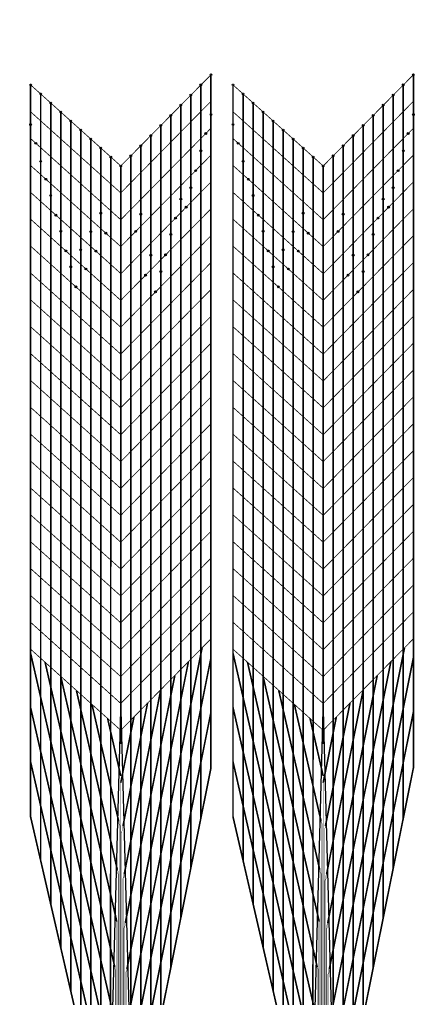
# Model space of a CAD drawing. Header units: millimetres. Extents: x -51 to 51, y -51 to 51.
# Drawn here: x -24.6 to -19.58, y 7.89 to 20.03 of the extents above; entities that cross this region are included whole.
import ezdxf

# ---------------------------------------------------------------- set-up
doc = ezdxf.new("R2010")
doc.units = ezdxf.units.MM
doc.linetypes.add('DASHED', pattern=[19.05, 12.7, -6.35])
for name, color, linetype in [('bottom_SU8', 5, 'Continuous'), ('metal', 43, 'Continuous'), ('Pt_pads', 1, 'Continuous'), ('reference', 18, 'DASHED')]:
    doc.layers.add(name, color=color, linetype=linetype)
doc.layers.add('top SU-8', color=3, linetype='Continuous', transparency=0.63)

msp = doc.modelspace()

# ---------------------------------------------------------------- linework, layer by layer
at = {"layer": 'bottom_SU8', "transparency": 33554559}
for points, const_width in [([(-23.341, 18.216), (-22.223, 19.347)], 0.01), ([(-20.832, 18.216), (-19.714, 19.347)], 0.01), ([(-23.341, 17.882), (-22.224, 19.017)], 0.01), ([(-20.832, 17.882), (-19.715, 19.017)], 0.01), ([(-23.341, 17.549), (-22.223, 18.684)], 0.01), ([(-20.832, 17.549), (-19.714, 18.684)], 0.01), ([(-23.341, 17.216), (-22.223, 18.351)], 0.01), ([(-20.832, 17.216), (-19.714, 18.351)], 0.01), ([(-23.341, 16.877), (-22.223, 18.018)], 0.01), ([(-20.832, 16.877), (-19.714, 18.018)], 0.01), ([(-23.341, 16.549), (-22.223, 17.684)], 0.01), ([(-20.832, 16.549), (-19.714, 17.684)], 0.01), ([(-23.341, 16.216), (-22.223, 17.351)], 0.01), ([(-20.832, 16.216), (-19.714, 17.351)], 0.01), ([(-23.341, 15.882), (-22.223, 17.018)], 0.01), ([(-20.832, 15.882), (-19.714, 17.018)], 0.01), ([(-23.341, 15.549), (-22.223, 16.684)], 0.01), ([(-20.832, 15.549), (-19.714, 16.684)], 0.01), ([(-23.341, 15.216), (-22.223, 16.351)], 0.01), ([(-20.832, 15.216), (-19.714, 16.351)], 0.01), ([(-23.341, 14.882), (-22.223, 16.018)], 0.01), ([(-20.832, 14.882), (-19.714, 16.018)], 0.01), ([(-23.341, 14.549), (-22.223, 15.684)], 0.01), ([(-20.832, 14.549), (-19.714, 15.684)], 0.01), ([(-23.341, 14.216), (-22.223, 15.351)], 0.01), ([(-20.832, 14.216), (-19.714, 15.351)], 0.01), ([(-23.341, 13.882), (-22.223, 15.018)], 0.01), ([(-20.832, 13.882), (-19.714, 15.018)], 0.01), ([(-23.341, 13.549), (-22.223, 14.684)], 0.01), ([(-20.832, 13.549), (-19.714, 14.684)], 0.01), ([(-23.341, 13.216), (-22.223, 14.351)], 0.01), ([(-20.832, 13.216), (-19.714, 14.351)], 0.01), ([(-23.341, 12.882), (-22.223, 14.018)], 0.01), ([(-20.832, 12.882), (-19.714, 14.018)], 0.01), ([(-23.341, 12.549), (-22.223, 13.684)], 0.01), ([(-20.832, 12.549), (-19.714, 13.684)], 0.01), ([(-23.341, 12.216), (-22.223, 13.351)], 0.01), ([(-20.832, 12.216), (-19.714, 13.351)], 0.01), ([(-23.341, 11.882), (-22.223, 13.018)], 0.01), ([(-20.832, 11.882), (-19.714, 13.018)], 0.01), ([(-23.341, 11.549), (-22.223, 12.684)], 0.01), ([(-20.832, 11.549), (-19.714, 12.684)], 0.01), ([(-23.341, 11.216), (-22.223, 12.351)], 0.01), ([(-20.832, 11.216), (-19.714, 12.351)], 0.01), ([(-24.459, 12.173), (-23.421, 7.632)], 0.02), ([(-22.333, 12.239), (-23.254, 7.633)], 0.02), ([(-21.95, 12.173), (-20.912, 7.632)], 0.02), ([(-19.824, 12.239), (-20.745, 7.633)], 0.02), ([(-24.279, 12.06), (-23.415, 8.279)], 0.02), ([(-22.502, 12.068), (-23.265, 8.254)], 0.02), ([(-22.223, 12.117), (-23.236, 7.049)], 0.02), ([(-21.77, 12.06), (-20.906, 8.279)], 0.02), ([(-19.993, 12.068), (-20.756, 8.254)], 0.02), ([(-19.714, 12.117), (-20.727, 7.049)], 0.02), ([(-22.671, 11.896), (-23.285, 8.826)], 0.02), ([(-20.162, 11.896), (-20.776, 8.826)], 0.02), ([(-24.085, 11.886), (-23.39, 8.843)], 0.02), ([(-21.577, 11.886), (-20.881, 8.843)], 0.02), ([(-23.891, 11.711), (-23.384, 9.488)], 0.02), ([(-22.845, 11.719), (-23.298, 9.432)], 0.02), ([(-21.383, 11.711), (-20.875, 9.488)], 0.02), ([(-20.336, 11.719), (-20.79, 9.432)], 0.02), ([(-23.698, 11.537), (-23.367, 10.088)], 0.02), ([(-23.008, 11.558), (-23.314, 10.028)], 0.02), ([(-21.189, 11.537), (-20.858, 10.088)], 0.02), ([(-20.499, 11.558), (-20.805, 10.028)], 0.02), ([(-24.459, 11.5), (-23.439, 7.037)], 0.02), ([(-22.223, 11.443), (-23.224, 6.438)], 0.02), ([(-21.95, 11.5), (-20.931, 7.037)], 0.02), ([(-19.714, 11.443), (-20.715, 6.438)], 0.02), ([(-23.504, 11.362), (-23.341, 10.65)], 0.02), ([(-23.178, 11.381), (-23.341, 10.566)], 0.02), ([(-20.995, 11.362), (-20.832, 10.65)], 0.02), ([(-20.669, 11.381), (-20.832, 10.566)], 0.02), ([(-24.459, 10.826), (-23.445, 6.389)], 0.02), ([(-21.95, 10.826), (-20.936, 6.389)], 0.02)]:
    msp.add_lwpolyline(points, dxfattribs=dict(at, const_width=const_width))
at = {"layer": 'bottom_SU8', "transparency": 33554544}
for points, const_width in [([(-22.223, 19.347), (-22.223, 10.743)], 0.02), ([(-19.714, 19.347), (-19.714, 10.743)], 0.02), ([(-24.459, 19.222), (-24.459, 10.137)], 0.02), ([(-24.459, 19.222), (-23.341, 18.216)], 0.01), ([(-22.348, 19.222), (-22.348, 10.127)], 0.02), ([(-21.95, 19.222), (-21.95, 10.137)], 0.02), ([(-21.95, 19.222), (-20.832, 18.216)], 0.01), ([(-19.839, 19.222), (-19.839, 10.127)], 0.02), ([(-24.459, 18.888), (-23.341, 17.882)], 0.01), ([(-24.085, 16.127), (-24.085, 18.886)], 0.02), ([(-21.95, 18.888), (-20.832, 17.882)], 0.01), ([(-21.577, 16.127), (-21.577, 18.886)], 0.02), ([(-24.459, 18.556), (-23.341, 17.549)], 0.01), ([(-21.95, 18.556), (-20.832, 17.549)], 0.01), ([(-24.459, 18.222), (-23.341, 17.216)], 0.01), ([(-23.341, 18.216), (-23.341, 11.044)], 0.02), ([(-21.95, 18.222), (-20.832, 17.216)], 0.01), ([(-20.832, 18.216), (-20.832, 11.044)], 0.02), ([(-24.459, 17.889), (-23.341, 16.882)], 0.01), ([(-21.95, 17.889), (-20.832, 16.882)], 0.01), ([(-24.459, 17.556), (-23.341, 16.549)], 0.01), ([(-21.95, 17.556), (-20.832, 16.549)], 0.01), ([(-24.459, 17.222), (-23.341, 16.216)], 0.01), ([(-21.95, 17.222), (-20.832, 16.216)], 0.01), ([(-24.459, 16.889), (-23.341, 15.882)], 0.01), ([(-21.95, 16.889), (-20.832, 15.882)], 0.01), ([(-24.459, 16.556), (-23.341, 15.549)], 0.01), ([(-21.95, 16.556), (-20.832, 15.549)], 0.01), ([(-24.459, 16.222), (-23.341, 15.216)], 0.01), ([(-21.95, 16.222), (-20.832, 15.216)], 0.01), ([(-24.459, 15.889), (-23.341, 14.882)], 0.01), ([(-21.95, 15.889), (-20.832, 14.882)], 0.01), ([(-24.459, 15.556), (-23.341, 14.549)], 0.01), ([(-21.95, 15.556), (-20.832, 14.549)], 0.01), ([(-24.459, 15.222), (-23.341, 14.216)], 0.01), ([(-21.95, 15.222), (-20.832, 14.216)], 0.01), ([(-24.459, 14.889), (-23.341, 13.882)], 0.01), ([(-21.95, 14.889), (-20.832, 13.882)], 0.01), ([(-24.459, 14.556), (-23.341, 13.549)], 0.01), ([(-21.95, 14.556), (-20.832, 13.549)], 0.01), ([(-24.459, 14.222), (-23.341, 13.216)], 0.01), ([(-21.95, 14.222), (-20.832, 13.216)], 0.01), ([(-24.459, 13.889), (-23.341, 12.882)], 0.01), ([(-21.95, 13.889), (-20.832, 12.882)], 0.01), ([(-24.459, 13.556), (-23.341, 12.549)], 0.01), ([(-21.95, 13.556), (-20.832, 12.549)], 0.01), ([(-24.459, 13.222), (-23.341, 12.216)], 0.01), ([(-21.95, 13.222), (-20.832, 12.216)], 0.01), ([(-24.459, 12.889), (-23.341, 11.882)], 0.01), ([(-21.95, 12.889), (-20.832, 11.882)], 0.01), ([(-24.459, 12.556), (-23.341, 11.549)], 0.01), ([(-21.95, 12.556), (-20.832, 11.549)], 0.01), ([(-24.459, 12.222), (-23.341, 11.216)], 0.01), ([(-21.95, 12.222), (-20.832, 11.216)], 0.01), ([(-23.202, 5.879), (-22.223, 10.749)], 0.02), ([(-20.693, 5.879), (-19.714, 10.749)], 0.02), ([(-24.459, 10.144), (-23.481, 5.898)], 0.02), ([(-21.95, 10.144), (-20.972, 5.898)], 0.02)]:
    msp.add_lwpolyline(points, dxfattribs=dict(at, const_width=const_width))
at = {"layer": 'bottom_SU8', "transparency": 33554559}
for points in [[(-24.334, 19.11, 0.02, 0.02, 0), (-24.334, 9.601, 0.02, 0.02, 0)], [(-22.473, 19.097, 0.02, 0.02, 0), (-22.473, 9.505, 0.02, 0.02, 0)], [(-21.825, 19.11, 0.02, 0.02, 0), (-21.825, 9.601, 0.02, 0.02, 0)], [(-19.964, 19.097, 0.02, 0.02, 0), (-19.964, 9.505, 0.02, 0.02, 0)], [(-24.209, 18.998, 0.02, 0.02, 0), (-24.209, 9.062, 0.02, 0.02, 0)], [(-22.597, 18.971, 0.02, 0.02, 0), (-22.597, 8.888, 0.02, 0.02, 0)], [(-21.701, 18.998, 0.02, 0.02, 0), (-21.701, 9.062, 0.02, 0.02, 0)], [(-20.088, 18.971, 0.02, 0.02, 0), (-20.088, 8.888, 0.02, 0.02, 0)], [(-22.721, 18.845, 0.02, 0.02, 0), (-22.721, 8.271, 0.02, 0.02, 0)], [(-20.212, 18.845, 0.02, 0.02, 0), (-20.212, 8.271, 0.02, 0.02, 0)], [(-23.961, 18.774, 0.02, 0.02, 0), (-23.961, 7.984, 0.02, 0.02, 0)], [(-22.845, 18.719, 0.02, 0.02, 0), (-22.845, 7.658, 0.02, 0.02, 0)], [(-21.453, 18.774, 0.02, 0.02, 0), (-21.453, 7.984, 0.02, 0.02, 0)], [(-20.336, 18.719, 0.02, 0.02, 0), (-20.336, 7.658, 0.02, 0.02, 0)], [(-23.837, 18.663, 0.02, 0.02, 0), (-23.837, 7.446, 0.02, 0.02, 0)], [(-22.969, 18.593, 0.02, 0.02, 0), (-22.969, 7.037, 0.02, 0.02, 0)], [(-21.328, 18.663, 0.02, 0.02, 0), (-21.329, 7.446, 0.02, 0.02, 0)], [(-20.46, 18.593, 0.02, 0.02, 0), (-20.46, 7.037, 0.02, 0.02, 0)], [(-23.713, 18.551, 0.02, 0.02, 0), (-23.713, 6.906, 0.02, 0.02, 0)], [(-23.093, 18.468, 0.02, 0.02, 0), (-23.093, 6.42, 0.02, 0.02, 0)], [(-21.204, 18.551, 0.02, 0.02, 0), (-21.204, 6.906, 0.02, 0.02, 0)], [(-20.584, 18.468, 0.02, 0.02, 0), (-20.584, 6.42, 0.02, 0.02, 0)], [(-23.589, 18.439, 0.02, 0.02, 0), (-23.589, 6.368, 0.02, 0.02, 0)], [(-23.465, 18.327, 0.02, 0.02, 0), (-23.467, 6.758, 0.02, 0.02, 0)], [(-23.217, 18.342, 0.02, 0.02, 0), (-23.217, 6.881, 0.02, 0.02, 0)], [(-21.08, 18.439, 0.02, 0.02, 0), (-21.08, 6.368, 0.02, 0.02, 0)], [(-20.956, 18.327, 0.02, 0.02, 0), (-20.959, 6.758, 0.02, 0.02, 0)], [(-20.708, 18.342, 0.02, 0.02, 0), (-20.708, 6.881, 0.02, 0.02, 0)], [(-24.085, 16.127, 0.02, 0.02, 0), (-24.085, 8.523, 0.04, 0.04, 0)], [(-21.577, 16.127, 0.02, 0.02, 0), (-21.577, 8.523, 0.04, 0.04, 0)]]:
    msp.add_lwpolyline(points, format="xyseb", dxfattribs=at)
at = {"layer": 'bottom_SU8', "transparency": 33554544}
for points in [[(-23.341, 11.462), (-23.191, 5.923), (-23.49, 5.923)], [(-20.832, 11.462), (-20.682, 5.923), (-20.981, 5.923)]]:
    msp.add_lwpolyline(points, close=True, dxfattribs=at)
for centre, radius in [((-22.223, 19.347), 0.01), ((-19.714, 19.347), 0.01), ((-24.459, 19.222), 0.01), ((-22.348, 19.222), 0.0115), ((-21.95, 19.222), 0.01), ((-19.839, 19.222), 0.0115), ((-24.334, 19.11), 0.01), ((-21.825, 19.11), 0.01), ((-24.209, 18.998), 0.01), ((-21.701, 18.998), 0.01), ((-24.085, 18.886), 0.01), ((-22.223, 18.853), 0.011), ((-21.577, 18.886), 0.01), ((-19.714, 18.853), 0.011), ((-24.459, 18.729), 0.011), ((-23.961, 18.774), 0.01), ((-21.95, 18.729), 0.011), ((-21.453, 18.774), 0.01), ((-23.837, 18.663), 0.01), ((-22.288, 18.619), 0.011), ((-21.328, 18.663), 0.01), ((-19.779, 18.619), 0.011), ((-24.394, 18.497), 0.011), ((-23.713, 18.551), 0.01), ((-21.885, 18.497), 0.011), ((-21.204, 18.551), 0.01), ((-23.589, 18.439), 0.01), ((-23.465, 18.327), 0.01), ((-22.348, 18.404), 0.011), ((-21.08, 18.439), 0.01), ((-20.956, 18.327), 0.01), ((-19.839, 18.404), 0.011), ((-24.334, 18.273), 0.011), ((-21.825, 18.273), 0.011), ((-22.413, 18.158), 0.011), ((-19.904, 18.158), 0.011), ((-24.269, 18.051), 0.011), ((-21.76, 18.051), 0.011), ((-24.21, 17.85), 0.011), ((-22.473, 17.946), 0.011), ((-21.701, 17.85), 0.011), ((-19.964, 17.946), 0.011), ((-22.597, 17.805), 0.011), ((-20.088, 17.805), 0.011), ((-24.145, 17.606), 0.011), ((-23.589, 17.63), 0.011), ((-23.093, 17.618), 0.011), ((-22.53, 17.705), 0.011), ((-21.636, 17.606), 0.011), ((-21.081, 17.63), 0.011), ((-20.584, 17.618), 0.011), ((-20.021, 17.705), 0.011), ((-22.662, 17.57), 0.011), ((-20.153, 17.57), 0.011), ((-24.085, 17.406), 0.011), ((-23.713, 17.401), 0.011), ((-23.526, 17.383), 0.011), ((-23.156, 17.404), 0.011), ((-22.721, 17.367), 0.011), ((-21.577, 17.406), 0.011), ((-21.205, 17.401), 0.011), ((-21.017, 17.383), 0.011), ((-20.647, 17.404), 0.011), ((-20.212, 17.367), 0.011), ((-24.021, 17.162), 0.011), ((-23.838, 17.176), 0.011), ((-23.649, 17.16), 0.011), ((-22.969, 17.109), 0.011), ((-22.785, 17.113), 0.011), ((-21.513, 17.162), 0.011), ((-21.329, 17.176), 0.011), ((-21.14, 17.16), 0.011), ((-20.46, 17.109), 0.011), ((-20.277, 17.113), 0.011), ((-23.961, 16.965), 0.011), ((-23.773, 16.938), 0.011), ((-22.845, 16.906), 0.011), ((-21.453, 16.965), 0.011), ((-21.264, 16.938), 0.011), ((-20.336, 16.906), 0.011), ((-23.033, 16.862), 0.011), ((-20.524, 16.862), 0.011), ((-23.897, 16.717), 0.011), ((-22.91, 16.654), 0.011), ((-21.388, 16.717), 0.011), ((-20.401, 16.654), 0.011)]:
    msp.add_circle(centre, radius, dxfattribs=at)
at = {"layer": 'bottom_SU8', "transparency": 33554559}
for centre in [(-22.473, 19.097), (-19.964, 19.097), (-22.597, 18.971), (-20.088, 18.971), (-22.721, 18.845), (-20.212, 18.845), (-22.845, 18.719), (-20.336, 18.719), (-22.969, 18.593), (-20.46, 18.593), (-23.093, 18.468), (-20.584, 18.468), (-23.217, 18.342), (-20.708, 18.342), (-23.341, 18.216), (-20.832, 18.216)]:
    msp.add_circle(centre, 0.01, dxfattribs=at)
at = {"layer": 'metal', "transparency": 33554544, "const_width": 0.004}
for points in [[(-22.218, 10.748), (-22.218, 18.853)], [(-19.709, 10.748), (-19.709, 18.853)], [(-24.462, 10.137), (-24.463, 18.729)], [(-21.954, 10.137), (-21.954, 18.729)], [(-22.228, 18.68), (-22.288, 18.619)], [(-22.228, 10.749), (-22.228, 18.681)], [(-19.719, 18.68), (-19.779, 18.619)], [(-19.719, 10.749), (-19.719, 18.681)], [(-24.455, 18.552), (-24.394, 18.497)], [(-24.454, 10.142), (-24.454, 18.551)], [(-21.946, 18.552), (-21.885, 18.497)], [(-21.945, 10.142), (-21.945, 18.551)], [(-22.343, 10.819), (-22.343, 18.404)], [(-19.834, 10.819), (-19.834, 18.404)], [(-22.353, 18.219), (-22.413, 18.158)], [(-22.353, 10.82), (-22.353, 18.221)], [(-19.844, 18.219), (-19.904, 18.158)], [(-19.844, 10.82), (-19.844, 18.221)], [(-24.329, 10.278), (-24.329, 18.109)], [(-24.329, 18.105), (-24.269, 18.051)], [(-21.82, 10.278), (-21.82, 18.109)], [(-21.82, 18.105), (-21.76, 18.051)], [(-24.215, 17.85), (-24.214, 10.405)], [(-22.468, 10.865), (-22.468, 17.946)], [(-21.706, 17.85), (-21.705, 10.405)], [(-19.959, 10.865), (-19.959, 17.946)], [(-22.592, 10.918), (-22.592, 17.805)], [(-22.477, 17.759), (-22.53, 17.705)], [(-22.477, 10.866), (-22.477, 17.761)], [(-20.083, 10.918), (-20.083, 17.805)], [(-19.968, 17.759), (-20.021, 17.705)], [(-19.968, 10.866), (-19.968, 17.761)], [(-24.206, 17.661), (-24.145, 17.606)], [(-24.204, 10.405), (-24.204, 17.66)], [(-23.594, 11.061), (-23.594, 17.63)], [(-23.093, 11.131), (-23.093, 17.618)], [(-22.6, 17.634), (-22.662, 17.57)], [(-22.602, 10.921), (-22.601, 17.633)], [(-21.697, 17.661), (-21.636, 17.606)], [(-21.696, 10.405), (-21.696, 17.66)], [(-21.085, 11.061), (-21.085, 17.63)], [(-20.584, 11.131), (-20.584, 17.618)], [(-20.091, 17.634), (-20.153, 17.57)], [(-20.093, 10.921), (-20.092, 17.633)], [(-24.09, 10.535), (-24.09, 17.406)], [(-23.718, 10.93), (-23.718, 17.402)], [(-23.586, 17.438), (-23.526, 17.383)], [(-23.585, 11.061), (-23.585, 17.437)], [(-23.219, 17.34), (-23.156, 17.404)], [(-22.716, 10.97), (-22.716, 17.367)], [(-21.581, 10.535), (-21.581, 17.406)], [(-21.209, 10.93), (-21.209, 17.402)], [(-21.077, 17.438), (-21.017, 17.383)], [(-21.076, 11.061), (-21.076, 17.437)], [(-20.71, 17.34), (-20.647, 17.404)], [(-20.207, 10.97), (-20.207, 17.367)], [(-23.217, 11.185), (-23.217, 17.342)], [(-20.708, 11.185), (-20.708, 17.342)], [(-24.081, 10.535), (-24.081, 17.218)], [(-24.081, 17.216), (-24.021, 17.162)], [(-23.842, 10.799), (-23.842, 17.176)], [(-23.709, 10.93), (-23.709, 17.215)], [(-23.709, 17.213), (-23.649, 17.16)], [(-22.726, 17.174), (-22.785, 17.113)], [(-22.726, 10.971), (-22.726, 17.175)], [(-21.573, 10.535), (-21.573, 17.218)], [(-21.573, 17.216), (-21.513, 17.162)], [(-21.334, 10.799), (-21.334, 17.176)], [(-21.2, 10.93), (-21.2, 17.215)], [(-21.2, 17.213), (-21.14, 17.16)], [(-20.217, 17.174), (-20.277, 17.113)], [(-20.217, 10.971), (-20.217, 17.175)], [(-22.964, 11.094), (-22.965, 17.109)], [(-20.456, 11.094), (-20.456, 17.109)], [(-23.966, 10.669), (-23.966, 16.965)], [(-23.833, 10.801), (-23.833, 16.994)], [(-23.833, 16.992), (-23.773, 16.938)], [(-22.973, 16.924), (-23.033, 16.862)], [(-22.974, 11.094), (-22.974, 16.923)], [(-22.84, 11.025), (-22.84, 16.906)], [(-21.457, 10.669), (-21.457, 16.965)], [(-21.324, 10.801), (-21.324, 16.994)], [(-21.324, 16.992), (-21.264, 16.938)], [(-20.464, 16.924), (-20.524, 16.862)], [(-20.465, 11.094), (-20.465, 16.923)], [(-20.331, 11.025), (-20.331, 16.906)], [(-23.958, 10.668), (-23.957, 16.774)], [(-23.957, 16.772), (-23.897, 16.717)], [(-21.449, 10.668), (-21.448, 16.774)], [(-21.448, 16.772), (-21.388, 16.717)], [(-22.85, 16.714), (-22.91, 16.654)], [(-22.85, 11.025), (-22.85, 16.716)], [(-20.342, 16.714), (-20.401, 16.654)], [(-20.342, 11.025), (-20.342, 16.716)], [(-23.217, 11.186), (-23.34, 10.571)], [(-20.708, 11.186), (-20.831, 10.571)], [(-23.357, 10.026), (-23.594, 11.062)], [(-23.348, 10.027), (-23.585, 11.062)], [(-23.093, 11.134), (-23.33, 9.947)], [(-23.321, 9.343), (-22.974, 11.095)], [(-23.312, 9.343), (-22.964, 11.095)], [(-20.848, 10.026), (-21.085, 11.062)], [(-20.839, 10.027), (-21.076, 11.062)], [(-20.584, 11.134), (-20.821, 9.947)], [(-20.812, 9.343), (-20.465, 11.095)], [(-20.803, 9.343), (-20.455, 11.095)], [(-23.375, 9.431), (-23.718, 10.932)], [(-23.366, 9.431), (-23.709, 10.932)], [(-23.303, 8.757), (-22.85, 11.026)], [(-23.294, 8.76), (-22.84, 11.026)], [(-23.285, 8.176), (-22.726, 10.973)], [(-23.276, 8.173), (-22.716, 10.973)], [(-20.866, 9.431), (-21.209, 10.932)], [(-20.857, 9.431), (-21.2, 10.932)], [(-20.794, 8.757), (-20.342, 11.026)], [(-20.785, 8.76), (-20.331, 11.026)], [(-20.776, 8.176), (-20.217, 10.973)], [(-20.767, 8.173), (-20.207, 10.973)], [(-23.267, 7.592), (-22.601, 10.922)], [(-23.258, 7.591), (-22.592, 10.92)], [(-23.249, 7.009), (-22.477, 10.866)], [(-23.24, 7.006), (-22.468, 10.866)], [(-23.231, 6.425), (-22.353, 10.821)], [(-23.224, 6.414), (-22.343, 10.821)], [(-20.758, 7.592), (-20.093, 10.922)], [(-20.749, 7.591), (-20.083, 10.92)], [(-20.74, 7.009), (-19.968, 10.866)], [(-20.731, 7.006), (-19.959, 10.866)], [(-20.722, 6.425), (-19.844, 10.821)], [(-20.715, 6.414), (-19.834, 10.821)], [(-23.393, 8.837), (-23.842, 10.801)], [(-23.384, 8.84), (-23.833, 10.802)], [(-23.213, 5.847), (-22.228, 10.75)], [(-23.204, 5.846), (-22.218, 10.749)], [(-20.884, 8.837), (-21.334, 10.801)], [(-20.875, 8.84), (-21.324, 10.802)], [(-20.704, 5.847), (-19.719, 10.75)], [(-20.695, 5.846), (-19.709, 10.749)], [(-23.411, 8.243), (-23.966, 10.669)], [(-23.402, 8.243), (-23.958, 10.669)], [(-23.339, -11.096), (-23.339, 10.575)], [(-20.902, 8.243), (-21.457, 10.669)], [(-20.893, 8.243), (-21.449, 10.669)], [(-20.83, -11.096), (-20.83, 10.575)], [(-23.429, 7.649), (-24.09, 10.536)], [(-23.42, 7.649), (-24.081, 10.536)], [(-20.92, 7.649), (-21.581, 10.536)], [(-20.911, 7.649), (-21.573, 10.536)], [(-23.447, 7.052), (-24.214, 10.408)], [(-23.438, 7.052), (-24.204, 10.408)], [(-20.938, 7.052), (-21.705, 10.408)], [(-20.929, 7.052), (-21.696, 10.408)], [(-24.339, 10.285), (-23.465, 6.455)], [(-23.456, 6.456), (-24.33, 10.285)], [(-21.83, 10.285), (-20.956, 6.455)], [(-20.947, 6.456), (-21.821, 10.285)], [(-24.463, 10.143), (-23.483, 5.887)], [(-23.474, 5.889), (-24.454, 10.143)], [(-21.954, 10.143), (-20.974, 5.887)], [(-20.965, 5.889), (-21.945, 10.143)], [(-23.357, -12.096), (-23.357, 10.027)], [(-23.348, -11.596), (-23.348, 10.029)], [(-23.33, -10.596), (-23.33, 9.956)], [(-20.848, -12.096), (-20.848, 10.027)], [(-20.839, -11.596), (-20.839, 10.029)], [(-20.821, -10.596), (-20.821, 9.956)], [(-23.375, -13.096), (-23.375, 9.437)], [(-23.366, -12.596), (-23.366, 9.437)], [(-23.321, -10.096), (-23.321, 9.348)], [(-23.312, -9.596), (-23.312, 9.348)], [(-20.866, -13.096), (-20.866, 9.437)], [(-20.857, -12.596), (-20.857, 9.437)], [(-20.812, -10.096), (-20.812, 9.348)], [(-20.803, -9.596), (-20.803, 9.348)], [(-23.393, -14.096), (-23.393, 8.839)], [(-23.384, -13.596), (-23.384, 8.841)], [(-23.303, -9.096), (-23.303, 8.76)], [(-23.294, -8.596), (-23.294, 8.762)], [(-20.884, -14.096), (-20.884, 8.839)], [(-20.875, -13.596), (-20.875, 8.841)], [(-20.794, -9.096), (-20.794, 8.76)], [(-20.785, -8.596), (-20.785, 8.762)], [(-23.411, -15.096), (-23.411, 8.244)], [(-23.402, -14.596), (-23.402, 8.244)], [(-23.285, -8.096), (-23.285, 8.176)], [(-23.276, -7.596), (-23.276, 8.176)], [(-20.902, -15.096), (-20.902, 8.244)], [(-20.893, -14.596), (-20.893, 8.244)], [(-20.776, -8.096), (-20.776, 8.176)], [(-20.767, -7.596), (-20.767, 8.176)]]:
    msp.add_lwpolyline(points, dxfattribs=at)
at = {"layer": 'metal', "transparency": 33554554, "const_width": 0.004}
for points in [[(-24.338, 10.278), (-24.338, 18.273)], [(-21.829, 10.278), (-21.83, 18.273)]]:
    msp.add_lwpolyline(points, dxfattribs=at)
at = {"layer": 'metal', "transparency": 33554544}
for centre in [(-22.223, 18.853), (-19.714, 18.853), (-24.459, 18.729), (-21.95, 18.729), (-22.288, 18.619), (-19.779, 18.619), (-24.394, 18.497), (-21.885, 18.497), (-22.348, 18.404), (-19.839, 18.404), (-24.334, 18.273), (-21.825, 18.273), (-22.413, 18.158), (-19.904, 18.158), (-24.269, 18.051), (-21.76, 18.051), (-24.21, 17.85), (-22.473, 17.946), (-21.701, 17.85), (-19.964, 17.946), (-22.597, 17.805), (-20.088, 17.805), (-24.145, 17.606), (-23.589, 17.63), (-23.093, 17.618), (-22.53, 17.705), (-21.636, 17.606), (-21.081, 17.63), (-20.584, 17.618), (-20.021, 17.705), (-22.662, 17.57), (-20.153, 17.57), (-24.085, 17.406), (-23.713, 17.401), (-23.526, 17.383), (-23.156, 17.404), (-22.721, 17.367), (-21.577, 17.406), (-21.205, 17.401), (-21.017, 17.383), (-20.647, 17.404), (-20.212, 17.367), (-24.021, 17.162), (-23.838, 17.176), (-23.649, 17.16), (-22.785, 17.113), (-21.513, 17.162), (-21.329, 17.176), (-21.14, 17.16), (-20.277, 17.113), (-22.969, 17.109), (-20.46, 17.109), (-23.961, 16.965), (-23.773, 16.938), (-22.845, 16.906), (-21.453, 16.965), (-21.264, 16.938), (-20.336, 16.906), (-23.033, 16.862), (-20.524, 16.862), (-23.897, 16.717), (-22.91, 16.654), (-21.388, 16.717), (-20.401, 16.654)]:
    msp.add_circle(centre, 0.01, dxfattribs=at)
at = {"layer": 'Pt_pads', "transparency": 33554544}
for centre in [(-22.223, 18.853), (-19.714, 18.853), (-24.459, 18.729), (-21.95, 18.729), (-22.288, 18.619), (-19.779, 18.619), (-24.394, 18.497), (-21.885, 18.497), (-22.348, 18.404), (-19.839, 18.404), (-24.334, 18.273), (-21.825, 18.273), (-22.413, 18.158), (-19.904, 18.158), (-24.269, 18.051), (-21.76, 18.051), (-24.21, 17.85), (-22.473, 17.946), (-21.701, 17.85), (-19.964, 17.946), (-22.597, 17.805), (-20.088, 17.805), (-24.145, 17.606), (-23.589, 17.63), (-23.093, 17.618), (-22.53, 17.705), (-21.636, 17.606), (-21.081, 17.63), (-20.584, 17.618), (-20.021, 17.705), (-22.662, 17.57), (-20.153, 17.57), (-24.085, 17.406), (-23.713, 17.401), (-23.526, 17.383), (-23.156, 17.404), (-22.721, 17.367), (-21.577, 17.406), (-21.205, 17.401), (-21.017, 17.383), (-20.647, 17.404), (-20.212, 17.367), (-24.021, 17.162), (-23.838, 17.176), (-23.649, 17.16), (-22.785, 17.113), (-21.513, 17.162), (-21.329, 17.176), (-21.14, 17.16), (-20.277, 17.113), (-22.969, 17.109), (-20.46, 17.109), (-23.961, 16.965), (-23.773, 16.938), (-22.845, 16.906), (-21.453, 16.965), (-21.264, 16.938), (-20.336, 16.906), (-23.033, 16.862), (-20.524, 16.862), (-23.897, 16.717), (-22.91, 16.654), (-21.388, 16.717), (-20.401, 16.654)]:
    msp.add_circle(centre, 0.01, dxfattribs=at)
at = {"layer": 'reference'}
msp.add_circle((0, 0), 38.1, dxfattribs=at)
at = {"layer": 'top SU-8', "transparency": 33554559}
for points, const_width in [([(-23.341, 18.216), (-22.223, 19.347)], 0.01), ([(-20.832, 18.216), (-19.714, 19.347)], 0.01), ([(-23.341, 17.882), (-22.224, 19.017)], 0.01), ([(-20.832, 17.882), (-19.715, 19.017)], 0.01), ([(-23.341, 17.549), (-22.297, 18.609)], 0.01), ([(-20.832, 17.549), (-19.789, 18.609)], 0.01), ([(-23.146, 17.414), (-22.423, 18.148)], 0.01), ([(-20.637, 17.414), (-19.914, 18.148)], 0.01), ([(-22.776, 17.123), (-22.223, 17.684)], 0.01), ([(-20.267, 17.123), (-19.714, 17.684)], 0.01), ([(-23.341, 16.877), (-22.672, 17.56)], 0.01), ([(-20.832, 16.877), (-20.163, 17.56)], 0.01), ([(-22.9, 16.663), (-22.223, 17.351)], 0.01), ([(-20.392, 16.663), (-19.714, 17.351)], 0.01), ([(-23.341, 15.882), (-22.223, 17.018)], 0.01), ([(-20.832, 15.882), (-19.714, 17.018)], 0.01), ([(-23.341, 15.549), (-22.223, 16.684)], 0.01), ([(-20.832, 15.549), (-19.714, 16.684)], 0.01), ([(-23.341, 15.216), (-22.223, 16.351)], 0.01), ([(-20.832, 15.216), (-19.714, 16.351)], 0.01), ([(-23.341, 14.882), (-22.223, 16.018)], 0.01), ([(-20.832, 14.882), (-19.714, 16.018)], 0.01), ([(-23.341, 14.549), (-22.223, 15.684)], 0.01), ([(-20.832, 14.549), (-19.714, 15.684)], 0.01), ([(-23.341, 14.216), (-22.223, 15.351)], 0.01), ([(-20.832, 14.216), (-19.714, 15.351)], 0.01), ([(-23.341, 13.882), (-22.223, 15.018)], 0.01), ([(-20.832, 13.882), (-19.714, 15.018)], 0.01), ([(-23.341, 13.549), (-22.223, 14.684)], 0.01), ([(-20.832, 13.549), (-19.714, 14.684)], 0.01), ([(-23.341, 13.216), (-22.223, 14.351)], 0.01), ([(-20.832, 13.216), (-19.714, 14.351)], 0.01), ([(-23.341, 12.882), (-22.223, 14.018)], 0.01), ([(-20.832, 12.882), (-19.714, 14.018)], 0.01), ([(-23.341, 12.549), (-22.223, 13.684)], 0.01), ([(-20.832, 12.549), (-19.714, 13.684)], 0.01), ([(-23.341, 12.216), (-22.223, 13.351)], 0.01), ([(-20.832, 12.216), (-19.714, 13.351)], 0.01), ([(-23.341, 11.882), (-22.223, 13.018)], 0.01), ([(-20.832, 11.882), (-19.714, 13.018)], 0.01), ([(-23.341, 11.549), (-22.223, 12.684)], 0.01), ([(-20.832, 11.549), (-19.714, 12.684)], 0.01), ([(-23.341, 11.216), (-22.223, 12.351)], 0.01), ([(-20.832, 11.216), (-19.714, 12.351)], 0.01), ([(-24.459, 12.173), (-23.421, 7.632)], 0.02), ([(-22.333, 12.239), (-23.254, 7.633)], 0.02), ([(-21.95, 12.173), (-20.912, 7.632)], 0.02), ([(-19.824, 12.239), (-20.745, 7.633)], 0.02), ([(-24.279, 12.06), (-23.415, 8.279)], 0.02), ([(-22.502, 12.068), (-23.265, 8.254)], 0.02), ([(-22.223, 12.117), (-23.236, 7.049)], 0.02), ([(-21.77, 12.06), (-20.906, 8.279)], 0.02), ([(-19.993, 12.068), (-20.756, 8.254)], 0.02), ([(-19.714, 12.117), (-20.727, 7.049)], 0.02), ([(-22.671, 11.896), (-23.285, 8.826)], 0.02), ([(-20.162, 11.896), (-20.776, 8.826)], 0.02), ([(-24.085, 11.886), (-23.39, 8.843)], 0.02), ([(-21.577, 11.886), (-20.881, 8.843)], 0.02), ([(-23.891, 11.711), (-23.384, 9.488)], 0.02), ([(-22.845, 11.719), (-23.298, 9.432)], 0.02), ([(-21.383, 11.711), (-20.875, 9.488)], 0.02), ([(-20.336, 11.719), (-20.79, 9.432)], 0.02), ([(-23.698, 11.537), (-23.367, 10.088)], 0.02), ([(-23.008, 11.558), (-23.314, 10.028)], 0.02), ([(-21.189, 11.537), (-20.858, 10.088)], 0.02), ([(-20.499, 11.558), (-20.805, 10.028)], 0.02), ([(-24.459, 11.5), (-23.439, 7.037)], 0.02), ([(-22.223, 11.443), (-23.224, 6.438)], 0.02), ([(-21.95, 11.5), (-20.931, 7.037)], 0.02), ([(-19.714, 11.443), (-20.715, 6.438)], 0.02), ([(-23.504, 11.362), (-23.341, 10.65)], 0.02), ([(-23.178, 11.381), (-23.341, 10.566)], 0.02), ([(-20.995, 11.362), (-20.832, 10.65)], 0.02), ([(-20.669, 11.381), (-20.832, 10.566)], 0.02), ([(-24.459, 10.826), (-23.445, 6.389)], 0.02), ([(-21.95, 10.826), (-20.936, 6.389)], 0.02)]:
    msp.add_lwpolyline(points, dxfattribs=dict(at, const_width=const_width))
at = {"layer": 'top SU-8', "transparency": 33554544}
for points, const_width in [([(-22.223, 18.868), (-22.223, 19.347)], 0.02), ([(-19.714, 18.868), (-19.714, 19.347)], 0.02), ([(-24.459, 18.748), (-24.459, 19.222)], 0.02), ([(-24.459, 19.222), (-23.341, 18.216)], 0.01), ([(-22.348, 18.419), (-22.348, 19.222)], 0.02), ([(-21.95, 18.748), (-21.95, 19.222)], 0.02), ([(-21.95, 19.222), (-20.832, 18.216)], 0.01), ([(-19.839, 18.419), (-19.839, 19.222)], 0.02), ([(-24.334, 18.29), (-24.334, 19.11)], 0.02), ([(-22.473, 17.96), (-22.473, 19.097)], 0.02), ([(-21.825, 18.29), (-21.825, 19.11)], 0.02), ([(-19.964, 17.96), (-19.964, 19.097)], 0.02), ([(-24.21, 17.867), (-24.209, 18.998)], 0.02), ([(-22.597, 17.822), (-22.597, 18.971)], 0.02), ([(-21.701, 17.867), (-21.701, 18.998)], 0.02), ([(-20.088, 17.822), (-20.088, 18.971)], 0.02), ([(-24.459, 18.888), (-23.341, 17.882)], 0.01), ([(-24.085, 17.421), (-24.085, 18.886)], 0.02), ([(-22.721, 17.384), (-22.721, 18.845)], 0.02), ([(-22.223, 18.837), (-22.223, 10.743)], 0.02), ([(-21.95, 18.888), (-20.832, 17.882)], 0.01), ([(-21.577, 17.421), (-21.577, 18.886)], 0.02), ([(-20.212, 17.384), (-20.212, 18.845)], 0.02), ([(-19.714, 18.837), (-19.714, 10.743)], 0.02), ([(-24.459, 18.716), (-24.459, 10.137)], 0.02), ([(-23.961, 16.98), (-23.961, 18.774)], 0.02), ([(-22.845, 16.92), (-22.845, 18.719)], 0.02), ([(-21.95, 18.716), (-21.95, 10.137)], 0.02), ([(-21.453, 16.98), (-21.453, 18.774)], 0.02), ([(-20.336, 16.92), (-20.336, 18.719)], 0.02), ([(-23.838, 17.189), (-23.837, 18.663)], 0.02), ([(-22.969, 17.13), (-22.969, 18.593)], 0.02), ([(-22.276, 18.63), (-22.223, 18.684)], 0.01), ([(-21.329, 17.189), (-21.328, 18.663)], 0.02), ([(-20.46, 17.13), (-20.46, 18.593)], 0.02), ([(-19.767, 18.63), (-19.714, 18.684)], 0.01), ([(-24.404, 18.507), (-24.459, 18.556)], 0.01), ([(-24.382, 18.487), (-23.341, 17.549)], 0.01), ([(-23.713, 17.416), (-23.713, 18.551)], 0.02), ([(-23.093, 17.634), (-23.093, 18.468)], 0.02), ([(-21.895, 18.507), (-21.95, 18.556)], 0.01), ([(-21.874, 18.487), (-20.832, 17.549)], 0.01), ([(-21.205, 17.416), (-21.204, 18.551)], 0.02), ([(-20.584, 17.634), (-20.584, 18.468)], 0.02), ([(-23.589, 17.647), (-23.589, 18.439)], 0.02), ([(-22.402, 18.17), (-22.223, 18.351)], 0.01), ([(-22.348, 18.388), (-22.348, 10.127)], 0.02), ([(-21.081, 17.647), (-21.08, 18.439)], 0.02), ([(-19.893, 18.17), (-19.714, 18.351)], 0.01), ([(-19.839, 18.388), (-19.839, 10.127)], 0.02), ([(-24.281, 18.062), (-24.459, 18.222)], 0.01), ([(-23.341, 18.216), (-23.341, 11.044)], 0.02), ([(-21.772, 18.062), (-21.95, 18.222)], 0.01), ([(-20.832, 18.216), (-20.832, 11.044)], 0.02), ([(-23.537, 17.392), (-24.257, 18.041)], 0.01), ([(-22.52, 17.715), (-22.223, 18.018)], 0.01), ([(-21.028, 17.392), (-21.748, 18.041)], 0.01), ([(-20.011, 17.715), (-19.714, 18.018)], 0.01), ([(-24.156, 17.616), (-24.459, 17.889)], 0.01), ([(-21.647, 17.616), (-21.95, 17.889)], 0.01), ([(-22.651, 17.581), (-22.54, 17.695)], 0.01), ([(-20.142, 17.581), (-20.031, 17.695)], 0.01), ([(-24.033, 17.172), (-24.459, 17.556)], 0.01), ([(-23.659, 17.169), (-24.133, 17.596)], 0.01), ([(-21.524, 17.172), (-21.95, 17.556)], 0.01), ([(-21.151, 17.169), (-21.624, 17.596)], 0.01), ([(-24.085, 16.127), (-24.085, 17.389)], 0.02), ([(-23.517, 17.374), (-23.341, 17.216)], 0.01), ([(-23.167, 17.393), (-23.341, 17.216)], 0.01), ([(-21.577, 16.127), (-21.577, 17.389)], 0.02), ([(-21.008, 17.374), (-20.832, 17.216)], 0.01), ([(-20.658, 17.393), (-20.832, 17.216)], 0.01), ([(-23.909, 16.727), (-24.459, 17.222)], 0.01), ([(-23.783, 16.947), (-24.01, 17.151)], 0.01), ([(-23.639, 17.151), (-23.341, 16.882)], 0.01), ([(-21.4, 16.727), (-21.95, 17.222)], 0.01), ([(-21.274, 16.947), (-21.501, 17.151)], 0.01), ([(-21.131, 17.151), (-20.832, 16.882)], 0.01), ([(-22.796, 17.102), (-23.022, 16.873)], 0.01), ([(-20.287, 17.102), (-20.513, 16.873)], 0.01), ([(-24.459, 16.889), (-23.341, 15.882)], 0.01), ([(-23.763, 16.93), (-23.341, 16.549)], 0.01), ([(-21.95, 16.889), (-20.832, 15.882)], 0.01), ([(-21.255, 16.93), (-20.832, 16.549)], 0.01), ([(-23.042, 16.853), (-23.341, 16.549)], 0.01), ([(-20.533, 16.853), (-20.832, 16.549)], 0.01), ([(-23.888, 16.709), (-23.341, 16.216)], 0.01), ([(-22.92, 16.644), (-23.341, 16.216)], 0.01), ([(-21.38, 16.709), (-20.832, 16.216)], 0.01), ([(-20.411, 16.644), (-20.832, 16.216)], 0.01), ([(-24.459, 16.556), (-23.341, 15.549)], 0.01), ([(-21.95, 16.556), (-20.832, 15.549)], 0.01), ([(-24.459, 16.222), (-23.341, 15.216)], 0.01), ([(-21.95, 16.222), (-20.832, 15.216)], 0.01), ([(-24.459, 15.889), (-23.341, 14.882)], 0.01), ([(-21.95, 15.889), (-20.832, 14.882)], 0.01), ([(-24.459, 15.556), (-23.341, 14.549)], 0.01), ([(-21.95, 15.556), (-20.832, 14.549)], 0.01), ([(-24.459, 15.222), (-23.341, 14.216)], 0.01), ([(-21.95, 15.222), (-20.832, 14.216)], 0.01), ([(-24.459, 14.889), (-23.341, 13.882)], 0.01), ([(-21.95, 14.889), (-20.832, 13.882)], 0.01), ([(-24.459, 14.556), (-23.341, 13.549)], 0.01), ([(-21.95, 14.556), (-20.832, 13.549)], 0.01), ([(-24.459, 14.222), (-23.341, 13.216)], 0.01), ([(-21.95, 14.222), (-20.832, 13.216)], 0.01), ([(-24.459, 13.889), (-23.341, 12.882)], 0.01), ([(-21.95, 13.889), (-20.832, 12.882)], 0.01), ([(-24.459, 13.556), (-23.341, 12.549)], 0.01), ([(-21.95, 13.556), (-20.832, 12.549)], 0.01), ([(-24.459, 13.222), (-23.341, 12.216)], 0.01), ([(-21.95, 13.222), (-20.832, 12.216)], 0.01), ([(-24.459, 12.889), (-23.341, 11.882)], 0.01), ([(-21.95, 12.889), (-20.832, 11.882)], 0.01), ([(-24.459, 12.556), (-23.341, 11.549)], 0.01), ([(-21.95, 12.556), (-20.832, 11.549)], 0.01), ([(-24.459, 12.222), (-23.341, 11.216)], 0.01), ([(-21.95, 12.222), (-20.832, 11.216)], 0.01), ([(-23.202, 5.879), (-22.223, 10.749)], 0.02), ([(-20.693, 5.879), (-19.714, 10.749)], 0.02), ([(-24.459, 10.144), (-23.481, 5.898)], 0.02), ([(-21.95, 10.144), (-20.972, 5.898)], 0.02)]:
    msp.add_lwpolyline(points, dxfattribs=dict(at, const_width=const_width))
at = {"layer": 'top SU-8', "transparency": 33554559}
for points in [[(-23.465, 18.327, 0.02, 0.02, 0), (-23.467, 6.758, 0.02, 0.02, 0)], [(-23.217, 18.342, 0.02, 0.02, 0), (-23.217, 6.881, 0.02, 0.02, 0)], [(-20.956, 18.327, 0.02, 0.02, 0), (-20.959, 6.758, 0.02, 0.02, 0)], [(-20.708, 18.342, 0.02, 0.02, 0), (-20.708, 6.881, 0.02, 0.02, 0)], [(-24.334, 18.253, 0.02, 0.02, 0), (-24.334, 9.601, 0.02, 0.02, 0)], [(-21.825, 18.253, 0.02, 0.02, 0), (-21.825, 9.601, 0.02, 0.02, 0)], [(-22.473, 17.931, 0.02, 0.02, 0), (-22.473, 9.505, 0.02, 0.02, 0)], [(-19.964, 17.931, 0.02, 0.02, 0), (-19.964, 9.505, 0.02, 0.02, 0)], [(-24.209, 17.836, 0.02, 0.02, 0), (-24.209, 9.062, 0.02, 0.02, 0)], [(-22.597, 17.787, 0.02, 0.02, 0), (-22.597, 8.888, 0.02, 0.02, 0)], [(-21.701, 17.836, 0.02, 0.02, 0), (-21.701, 9.062, 0.02, 0.02, 0)], [(-20.088, 17.787, 0.02, 0.02, 0), (-20.088, 8.888, 0.02, 0.02, 0)], [(-23.589, 17.613, 0.02, 0.02, 0), (-23.589, 6.368, 0.02, 0.02, 0)], [(-23.093, 17.602, 0.02, 0.02, 0), (-23.093, 6.42, 0.02, 0.02, 0)], [(-21.08, 17.613, 0.02, 0.02, 0), (-21.08, 6.368, 0.02, 0.02, 0)], [(-20.584, 17.602, 0.02, 0.02, 0), (-20.584, 6.42, 0.02, 0.02, 0)], [(-23.713, 17.387, 0.02, 0.02, 0), (-23.713, 6.906, 0.02, 0.02, 0)], [(-21.204, 17.387, 0.02, 0.02, 0), (-21.204, 6.906, 0.02, 0.02, 0)], [(-22.721, 17.352, 0.02, 0.02, 0), (-22.721, 8.271, 0.02, 0.02, 0)], [(-20.212, 17.352, 0.02, 0.02, 0), (-20.212, 8.271, 0.02, 0.02, 0)], [(-23.837, 17.163, 0.02, 0.02, 0), (-23.837, 7.446, 0.02, 0.02, 0)], [(-21.328, 17.163, 0.02, 0.02, 0), (-21.329, 7.446, 0.02, 0.02, 0)], [(-22.969, 17.095, 0.02, 0.02, 0), (-22.969, 7.037, 0.02, 0.02, 0)], [(-20.46, 17.095, 0.02, 0.02, 0), (-20.46, 7.037, 0.02, 0.02, 0)], [(-23.961, 16.949, 0.02, 0.02, 0), (-23.961, 7.984, 0.02, 0.02, 0)], [(-22.845, 16.891, 0.02, 0.02, 0), (-22.845, 7.658, 0.02, 0.02, 0)], [(-21.453, 16.949, 0.02, 0.02, 0), (-21.453, 7.984, 0.02, 0.02, 0)], [(-20.336, 16.891, 0.02, 0.02, 0), (-20.336, 7.658, 0.02, 0.02, 0)], [(-24.085, 16.127, 0.02, 0.02, 0), (-24.085, 8.523, 0.04, 0.04, 0)], [(-21.577, 16.127, 0.02, 0.02, 0), (-21.577, 8.523, 0.04, 0.04, 0)]]:
    msp.add_lwpolyline(points, format="xyseb", dxfattribs=at)
at = {"layer": 'top SU-8', "transparency": 33554544}
for points in [[(-23.341, 11.462), (-23.191, 5.923), (-23.49, 5.923)], [(-20.832, 11.462), (-20.682, 5.923), (-20.981, 5.923)]]:
    msp.add_lwpolyline(points, close=True, dxfattribs=at)
for centre, radius in [((-22.223, 19.347), 0.01), ((-19.714, 19.347), 0.01), ((-24.459, 19.222), 0.01), ((-22.348, 19.222), 0.0115), ((-21.95, 19.222), 0.01), ((-19.839, 19.222), 0.0115), ((-24.334, 19.11), 0.01), ((-21.825, 19.11), 0.01), ((-24.209, 18.998), 0.01), ((-21.701, 18.998), 0.01), ((-24.085, 18.886), 0.01), ((-21.577, 18.886), 0.01), ((-23.961, 18.774), 0.01), ((-21.453, 18.774), 0.01), ((-23.837, 18.663), 0.01), ((-21.328, 18.663), 0.01), ((-23.713, 18.551), 0.01), ((-21.204, 18.551), 0.01), ((-23.589, 18.439), 0.01), ((-23.465, 18.327), 0.01), ((-21.08, 18.439), 0.01), ((-20.956, 18.327), 0.01)]:
    msp.add_circle(centre, radius, dxfattribs=at)
at = {"layer": 'top SU-8', "transparency": 33554559}
for centre in [(-22.473, 19.097), (-19.964, 19.097), (-22.597, 18.971), (-20.088, 18.971), (-22.721, 18.845), (-20.212, 18.845), (-22.845, 18.719), (-20.336, 18.719), (-22.969, 18.593), (-20.46, 18.593), (-23.093, 18.468), (-20.584, 18.468), (-23.217, 18.342), (-20.708, 18.342), (-23.341, 18.216), (-20.832, 18.216)]:
    msp.add_circle(centre, 0.01, dxfattribs=at)

doc.saveas('drawing.dxf')
